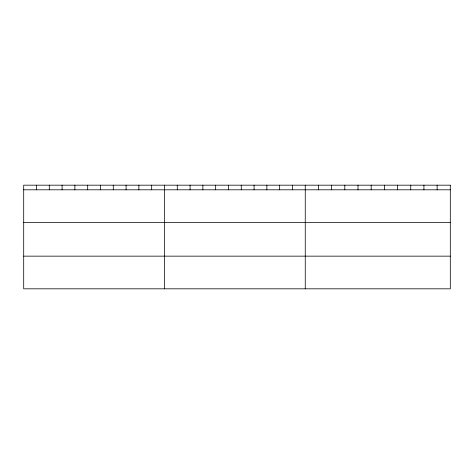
<?xml version="1.0" encoding="UTF-8"?>
<svg xmlns="http://www.w3.org/2000/svg" width="474" height="474" viewBox="0 0 474 474"><rect width="100%" height="100%" fill="white"/><g stroke="black" fill="none" stroke-linecap="round" stroke-linejoin="round"><path stroke-width="0.71" d="M23.7 189.807L450.3 189.807M23.7 222.484L450.3 222.484M23.7 256.15L450.3 256.15M437.117 185.18L437.117 189.807M423.928 185.18L423.928 189.807M410.745 185.18L410.745 189.807M397.556 185.18L397.556 189.807M384.373 185.18L384.373 189.807M371.183 185.18L371.183 189.807M358 185.18L358 189.807M344.811 185.18L344.811 189.807M331.628 185.18L331.628 189.807M318.439 185.18L318.439 189.807M305.256 185.18L305.256 288.82M292.458 185.18L292.458 189.807M279.66 185.18L279.66 189.807M266.862 185.18L266.862 189.807M254.064 185.18L254.064 189.807M241.266 185.18L241.266 189.807M228.468 185.18L228.468 189.807M215.67 185.18L215.67 189.807M202.872 185.18L202.872 189.807M190.074 185.18L190.074 189.807M177.276 185.18L177.276 189.807M164.478 185.18L164.478 288.82M151.68 185.18L151.68 189.807M138.882 185.18L138.882 189.807M126.084 185.18L126.084 189.807M113.286 185.18L113.286 189.807M100.488 185.18L100.488 189.807M87.69 185.18L87.69 189.807M74.892 185.18L74.892 189.807M62.094 185.18L62.094 189.807M49.296 185.18L49.296 189.807M36.498 185.18L36.498 189.807M450.3 185.18L23.7 185.18L23.7 288.82L450.3 288.82L450.3 185.18"/></g></svg>
